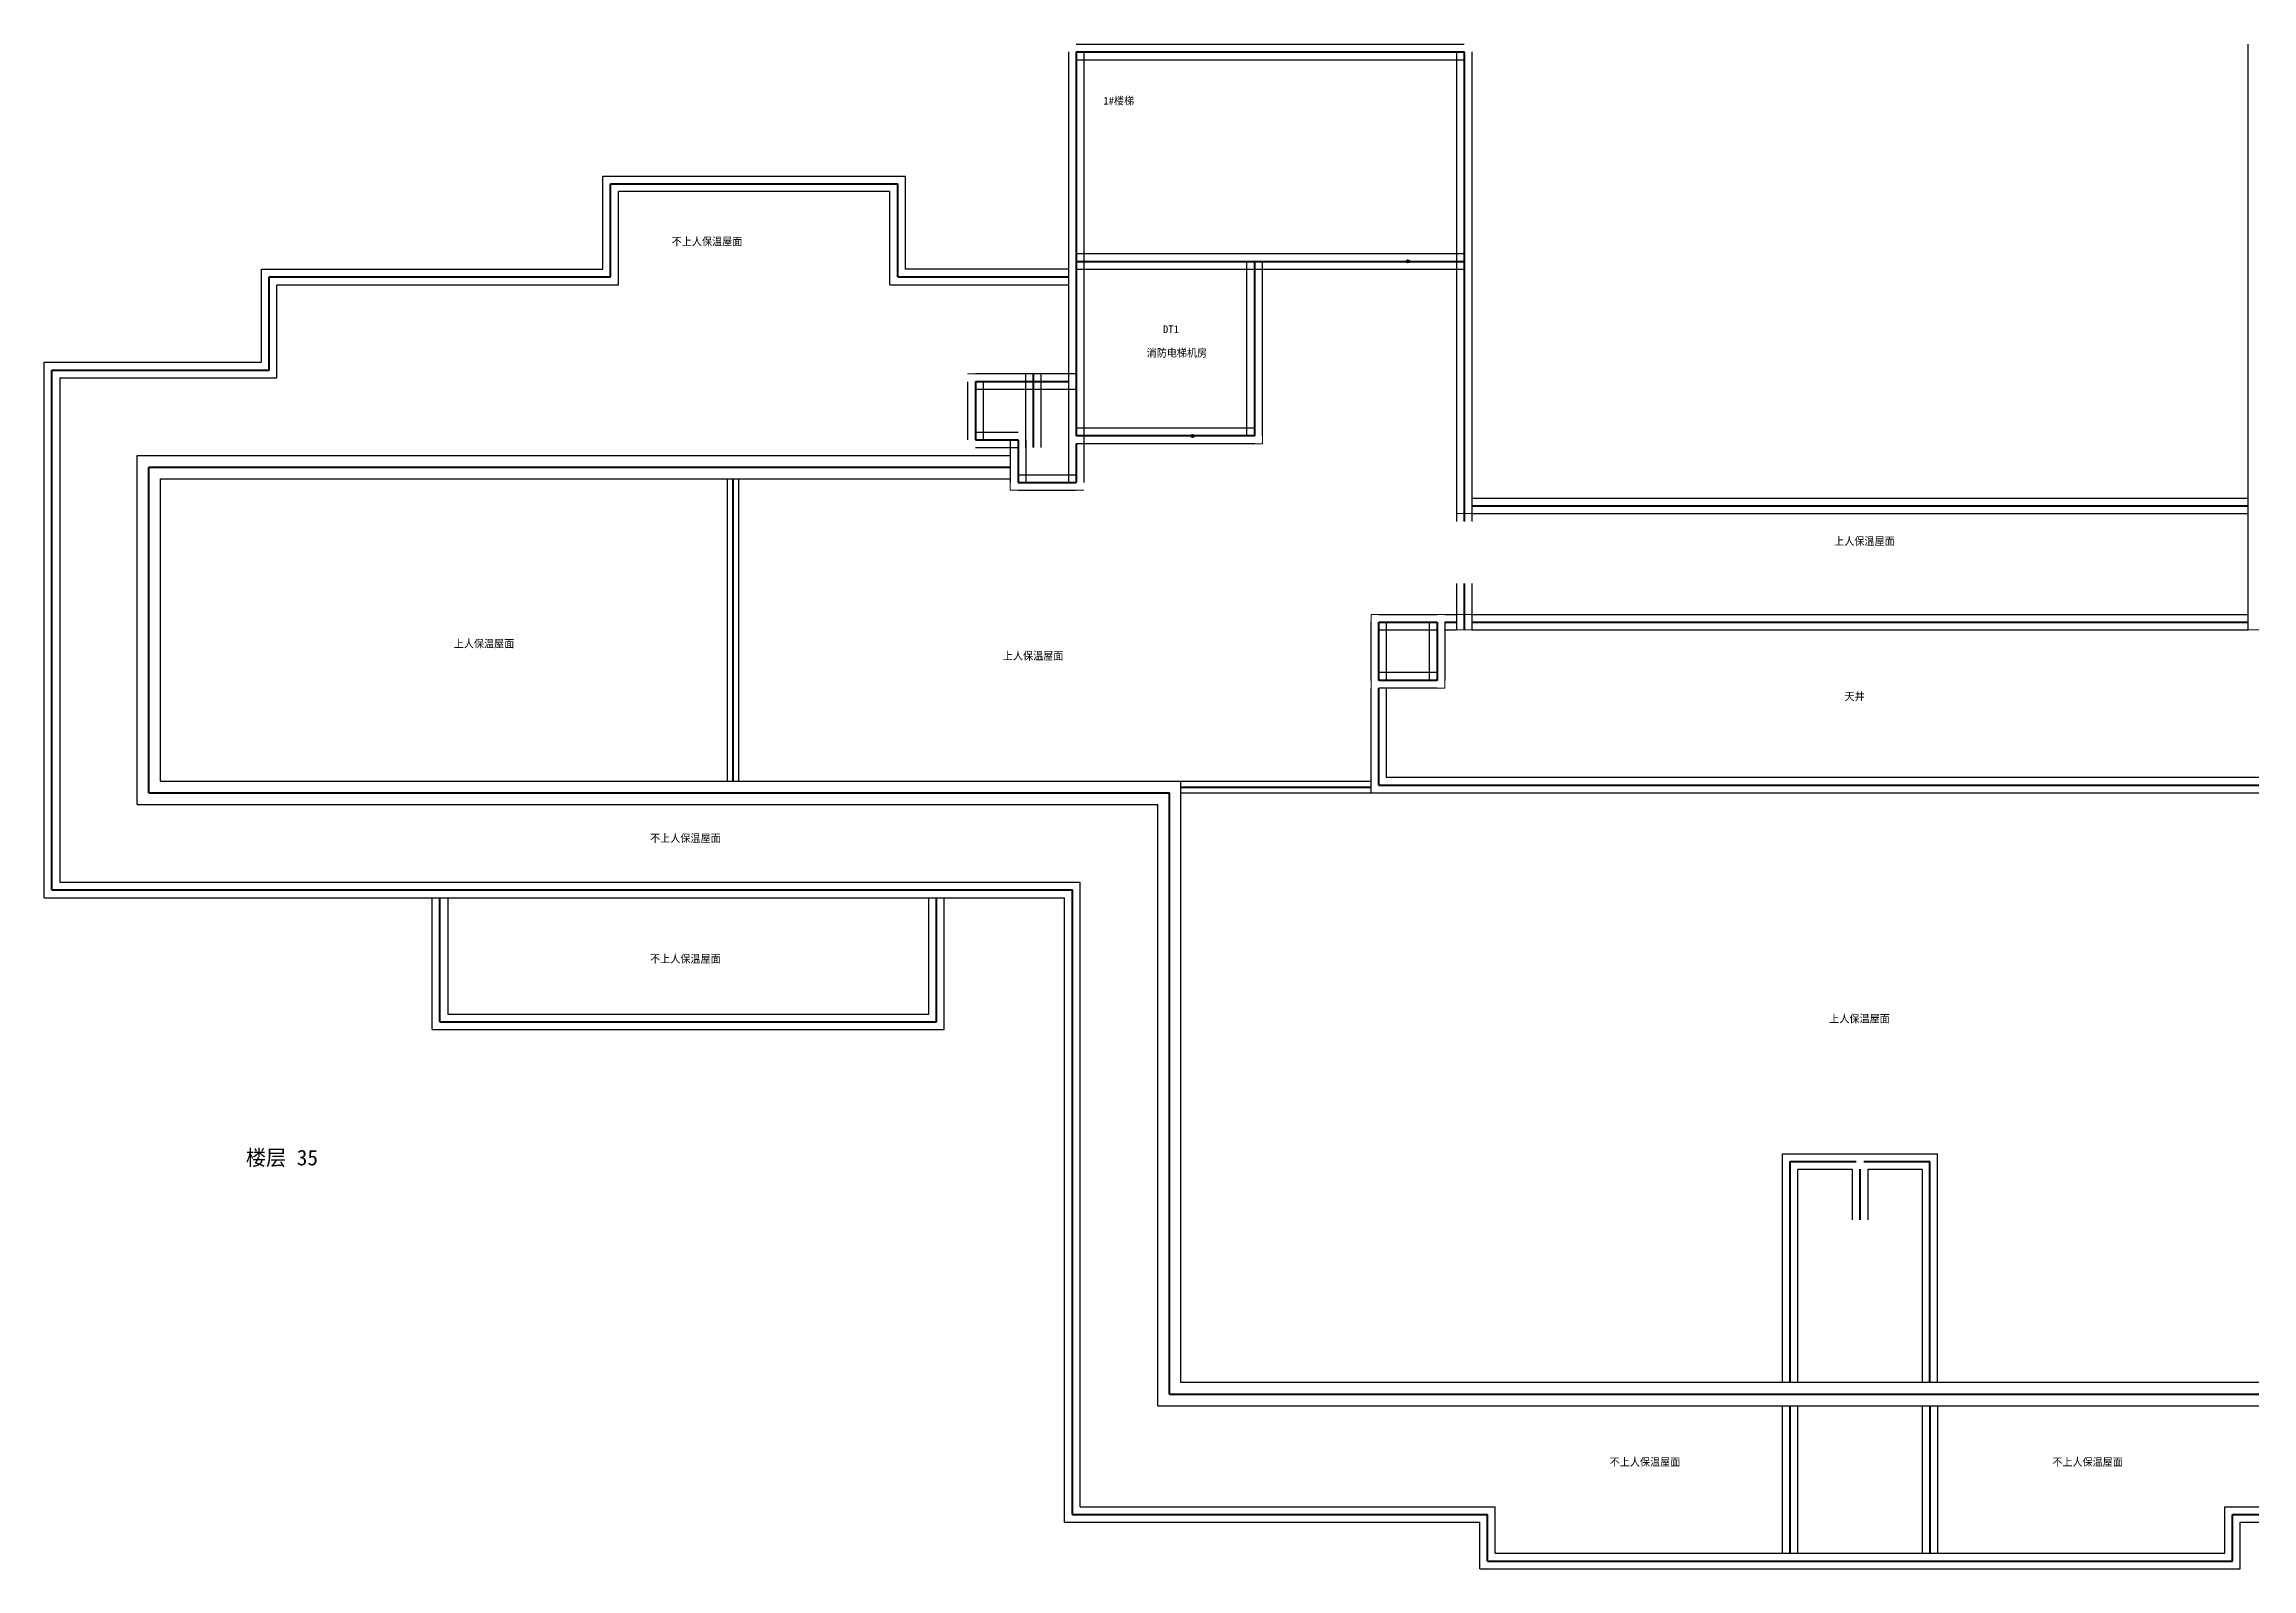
# Model space of a CAD drawing. Header units: metres. Extents: x -2 to 4946, y -14 to 381.
# Drawn here: x 1998 to 2567, y -14 to 379 of the extents above; entities that cross this region are included whole.
import ezdxf

# ---------------------------------------------------------------- set-up
doc = ezdxf.new("R2010")
doc.units = ezdxf.units.M
for name, color, linetype in [('DOORS', 2, 'Continuous'), ('ROOMS', 4, 'Continuous'), ('TEXT', 7, 'Continuous'), ('WALLS', 1, 'Continuous')]:
    doc.layers.add(name, color=color, linetype=linetype)

# ---------------------------------------------------------------- blocks, each defined once
blk = doc.blocks.new('FLOOR_35')
at = {"layer": 'DOORS', "color": 2, "lineweight": 35}
for p, q in [((339, 323), (360, 323)), ((306, 278), (282, 278))]:
    blk.add_line(p, q, dxfattribs=at)
at = {"layer": 'DOORS', "color": 2}
for centre in [(349.5, 323), (294, 278)]:
    blk.add_circle(centre, 0.4, dxfattribs=at)
at = {"layer": 'ROOMS', "color": 4, "lineweight": 20}
for points in [[(266, 375), (362, 375), (362, 325), (266, 325)], [(236, 294), (262, 294), (262, 317), (216, 317), (216, 341), (146, 341), (146, 317), (58, 317), (58, 293), (2, 293), (2, 163), (265, 163), (265, 2), (372, 2), (372, -10), (446, -10), (446, 28), (285, 28), (285, 183), (22, 183), (22, 273), (236, 273)], [(236, 294), (262, 294), (262, 317), (216, 317), (216, 341), (146, 341), (146, 317), (58, 317), (58, 293), (2, 293), (2, 163), (265, 163), (265, 2), (372, 2), (372, -10), (446, -10), (446, 28), (285, 28), (285, 183), (22, 183), (22, 273), (236, 273)], [(236, 294), (262, 294), (262, 317), (216, 317), (216, 341), (146, 341), (146, 317), (58, 317), (58, 293), (2, 293), (2, 163), (265, 163), (265, 2), (372, 2), (372, -10), (446, -10), (446, 28), (285, 28), (285, 183), (22, 183), (22, 273), (236, 273)], [(702, 317), (702, 329), (670, 329), (670, 297), (922, 297), (922, 171), (647, 171), (647, 28), (486, 28), (486, -10), (560, -10), (560, 2), (667, 2), (667, 151), (942, 151), (942, 317), (826, 317), (826, 341), (754, 341), (754, 317)], [(702, 317), (702, 329), (670, 329), (670, 297), (922, 297), (922, 171), (647, 171), (647, 28), (486, 28), (486, -10), (560, -10), (560, 2), (667, 2), (667, 151), (942, 151), (942, 317), (826, 317), (826, 341), (754, 341), (754, 317)], [(702, 317), (702, 329), (670, 329), (670, 297), (922, 297), (922, 171), (647, 171), (647, 28), (486, 28), (486, -10), (560, -10), (560, 2), (667, 2), (667, 151), (942, 151), (942, 317), (826, 317), (826, 341), (754, 341), (754, 317)], [(266, 276), (312, 276), (312, 321), (362, 321), (362, 258), (566, 258), (566, 232), (340, 232), (340, 189), (177, 189), (177, 267), (247, 267), (247, 264), (266, 264)], [(266, 276), (312, 276), (312, 321), (362, 321), (362, 258), (566, 258), (566, 232), (340, 232), (340, 189), (177, 189), (177, 267), (247, 267), (247, 264), (266, 264)], [(266, 280), (308, 280), (308, 321), (266, 321)], [(266, 280), (308, 280), (308, 321), (266, 321)], [(28, 267), (174, 267), (174, 189), (28, 189)], [(573, 213), (573, 228), (359, 228), (359, 213), (344, 213), (344, 190), (588, 190), (588, 213)], [(291, 34), (291, 186), (589, 186), (589, 174), (641, 174), (641, 34), (486, 34), (486, 93), (446, 93), (446, 34)], [(102, 159), (226, 159), (226, 129), (102, 129)]]:
    blk.add_lwpolyline(points, dxfattribs=at)
at = {"layer": 'WALLS', "lineweight": 25}
for p, q in [((262, 377), (262, 323)), ((264, 379), (364, 379)), ((266, 377), (266, 323)), ((362, 377), (362, 323)), ((366, 377), (366, 323)), ((566, 379), (566, 325)), ((264, 375), (364, 375)), ((142, 345), (220, 345)), ((142, 321), (142, 345)), ((220, 321), (220, 345)), ((216, 341), (146, 341)), ((146, 317), (146, 341)), ((216, 317), (216, 341)), ((264, 325), (310, 325)), ((310, 325), (364, 325)), ((566, 325), (566, 228)), ((54, 321), (142, 321)), ((54, 297), (54, 321)), ((262, 321), (220, 321)), ((262, 323), (262, 292)), ((264, 321), (310, 321)), ((266, 323), (266, 292)), ((308, 278), (308, 323)), ((310, 321), (364, 321)), ((312, 278), (312, 323)), ((362, 323), (362, 256)), ((366, 323), (366, 256)), ((58, 317), (146, 317)), ((58, 293), (58, 317)), ((216, 317), (262, 317)), ((-2, 297), (54, 297)), ((-2, 159), (-2, 297)), ((2, 293), (58, 293)), ((2, 293), (2, 163)), ((236, 292), (236, 277)), ((264, 294), (238, 294)), ((264, 294), (238, 294)), ((240, 292), (240, 277)), ((251, 275), (251, 294)), ((255, 275), (255, 294)), ((262, 292), (262, 278)), ((266, 292), (266, 278)), ((264, 290), (238, 290)), ((264, 290), (238, 290)), ((238, 279), (249, 279)), ((310, 280), (264, 280)), ((238, 275), (249, 275)), ((247, 277), (247, 266)), ((251, 277), (251, 266)), ((262, 278), (262, 266)), ((310, 276), (264, 276)), ((266, 278), (266, 266)), ((22, 273), (247, 273)), ((22, 183), (22, 273)), ((249, 268), (264, 268)), ((28, 267), (247, 267)), ((28, 189), (28, 267)), ((174, 267), (174, 189)), ((177, 267), (177, 189)), ((249, 264), (264, 264)), ((366, 262), (566, 262)), ((366, 258), (566, 258)), ((362, 240), (362, 228)), ((366, 240), (366, 228)), ((340, 215), (340, 230)), ((342, 232), (357, 232)), ((342, 228), (357, 228)), ((344, 215), (344, 230)), ((355, 230), (355, 215)), ((359, 232), (362, 232)), ((359, 230), (359, 215)), ((359, 228), (362, 228)), ((366, 232), (566, 232)), ((366, 228), (566, 228)), ((357, 217), (342, 217)), ((340, 186), (340, 213)), ((357, 213), (342, 213)), ((344, 190), (344, 213)), ((28, 189), (291, 189)), ((291, 189), (340, 189)), ((291, 34), (291, 189)), ((588, 190), (344, 190)), ((22, 183), (285, 183)), ((285, 28), (285, 183)), ((291, 186), (340, 186)), ((340, 186), (592, 186)), ((2, 163), (265, 163)), ((265, 2), (265, 163)), ((-2, 159), (261, 159)), ((98, 125), (98, 159)), ((102, 159), (102, 129)), ((226, 129), (226, 159)), ((230, 125), (230, 159)), ((261, -2), (261, 159)), ((102, 129), (226, 129)), ((98, 125), (230, 125)), ((446, 93), (466, 93)), ((446, 34), (446, 93)), ((466, 93), (486, 93)), ((486, 34), (486, 93)), ((450, 89), (464, 89)), ((450, 34), (450, 89)), ((464, 89), (464, 76)), ((468, 89), (482, 89)), ((468, 89), (468, 76)), ((482, 89), (482, 34)), ((641, 34), (291, 34)), ((285, 28), (647, 28)), ((446, -10), (446, 28)), ((450, -10), (450, 28)), ((482, 28), (482, -10)), ((486, 28), (486, -10)), ((265, 2), (372, 2)), ((372, -10), (372, 2)), ((560, 2), (667, 2)), ((560, -10), (560, 2)), ((261, -2), (368, -2)), ((368, -14), (368, -2)), ((564, -2), (671, -2)), ((564, -14), (564, -2)), ((372, -10), (560, -10)), ((368, -14), (564, -14))]:
    blk.add_line(p, q, dxfattribs=at)
at = {"layer": 'WALLS', "lineweight": 40}
for p, q in [((264, 377), (264, 323)), ((264, 377), (364, 377)), ((364, 377), (364, 323)), ((144, 343), (218, 343)), ((144, 319), (144, 343)), ((218, 319), (218, 343)), ((56, 319), (144, 319)), ((56, 295), (56, 319)), ((218, 319), (262, 319)), ((264, 323), (310, 323)), ((264, 323), (264, 292)), ((310, 278), (310, 323)), ((310, 323), (364, 323)), ((364, 323), (364, 256)), ((0, 295), (56, 295)), ((0, 161), (0, 295)), ((238, 292), (238, 277)), ((255, 292), (238, 292)), ((253, 275), (253, 294)), ((262, 292), (255, 292)), ((264, 292), (264, 278)), ((238, 277), (249, 277)), ((249, 277), (249, 266)), ((310, 278), (264, 278)), ((264, 276), (264, 266)), ((25, 270), (247, 270)), ((25, 186), (25, 270)), ((175.5, 267), (175.5, 189)), ((249, 266), (264, 266)), ((366, 260), (566, 260)), ((364, 240), (364, 228)), ((342, 215), (342, 230)), ((342, 230), (357, 230)), ((357, 230), (357, 215)), ((359, 230), (362, 230)), ((366, 230), (566, 230)), ((357, 215), (342, 215)), ((342, 188), (342, 213)), ((342, 188), (590, 188)), ((25, 186), (288, 186)), ((288, 31), (288, 186)), ((291, 187.5), (340, 187.5)), ((0, 161), (263, 161)), ((263, 0), (263, 161)), ((100, 127), (100, 159)), ((228, 127), (228, 159)), ((100, 127), (228, 127)), ((448, 91), (465, 91)), ((448, 34), (448, 91)), ((466, 89), (466, 76)), ((467, 91), (484, 91)), ((484, 34), (484, 91)), ((288, 31), (644, 31)), ((448, -10), (448, 28)), ((484, 28), (484, -10)), ((263, 0), (370, 0)), ((370, -12), (370, 0)), ((562, 0), (669, 0)), ((562, -12), (562, 0)), ((370, -12), (562, -12))]:
    blk.add_line(p, q, dxfattribs=at)
at = {"layer": 'TEXT', "color": 7}
for s, height, p in [('1#楼梯', 2, (271, 363.41)), ('不上人保温屋面', 2, (159.75, 327.14)), ('DT1', 2, (286.37, 304.51)), ('消防电梯机房', 2, (282.15, 298.42)), ('上人保温屋面', 2, (459.35, 249.9)), ('上人保温屋面', 2, (103.56, 223.47)), ('上人保温屋面', 2, (245.1, 220.35)), ('天井', 2, (462.01, 209.88)), ('不上人保温屋面', 2, (154.17, 173.32)), ('不上人保温屋面', 2, (154.17, 142.24)), ('上人保温屋面', 2, (458.08, 126.82)), ('楼层 35', 4, (50, 90)), ('不上人保温屋面', 2, (401.5, 12.53)), ('不上人保温屋面', 2, (515.56, 12.53))]:
    blk.add_text(s, height=height, dxfattribs=at).set_placement(p)

msp = doc.modelspace()

# ---------------------------------------------------------------- block references
at = {"layer": 'WALLS'}
msp.add_blockref('FLOOR_35', (2000, 0), dxfattribs=at)

doc.saveas('drawing.dxf')
